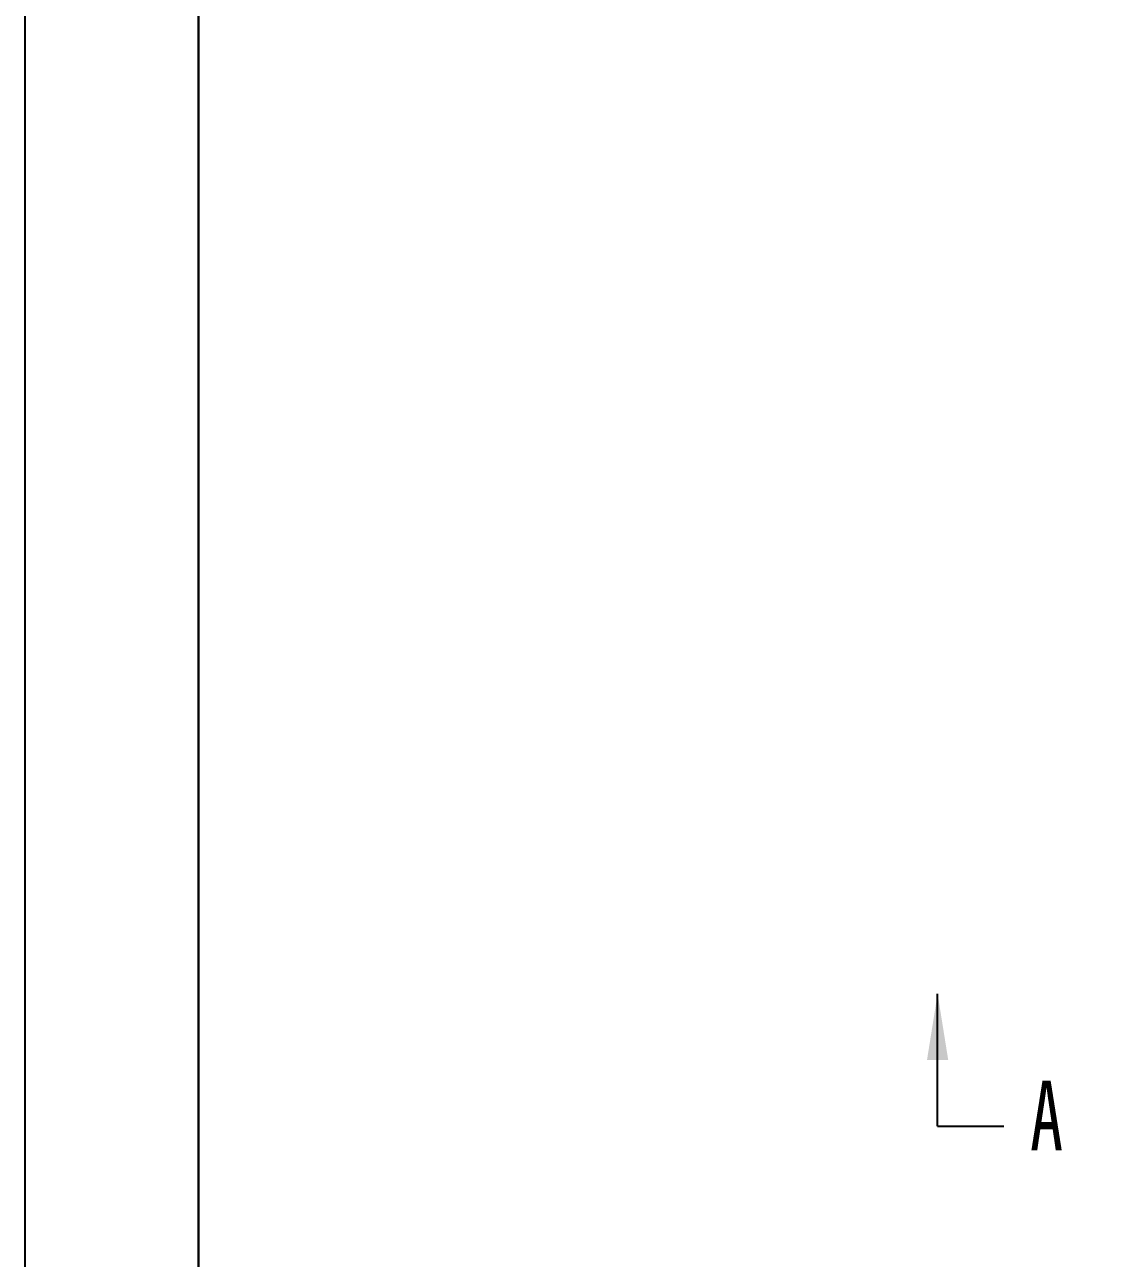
# Model space of a CAD drawing. Header units: millimetres. Extents: x -473 to 6267, y 319 to 3284.
# Drawn here: x 246.3 to 400.9, y 2618.9 to 2796.5 of the extents above; entities that cross this region are included whole.
import ezdxf

# ---------------------------------------------------------------- set-up
doc = ezdxf.new("R2010")
doc.units = ezdxf.units.MM
doc.layers.add('3mm', color=7, linetype='Continuous', lineweight=30)
doc.styles.add('SLDTEXTSTYLE5', font='TXT', dxfattribs={"width": 0.7})

msp = doc.modelspace()

# ---------------------------------------------------------------- linework, layer by layer
for q in [(377.638, 2657.031), (387.163, 2637.981)]:
    msp.add_line((377.638, 2637.981), q)
msp.add_lwpolyline([(246.292, 2442.591), (1435.292, 2442.591), (1435.292, 3283.591), (246.292, 3283.591)], close=True)
msp.add_solid([(377.638, 2657.031), (376.114, 2647.506), (379.162, 2647.506)])
at = {"layer": '3mm'}
msp.add_line((271.292, 3276.591), (271.292, 2452.591), dxfattribs=at)

# ---------------------------------------------------------------- texts
at = {"insert": (390.932, 2644.487), "char_height": 10, "attachment_point": 1, "style": 'SLDTEXTSTYLE5'}
msp.add_mtext('A', dxfattribs=at)

doc.saveas('drawing.dxf')
